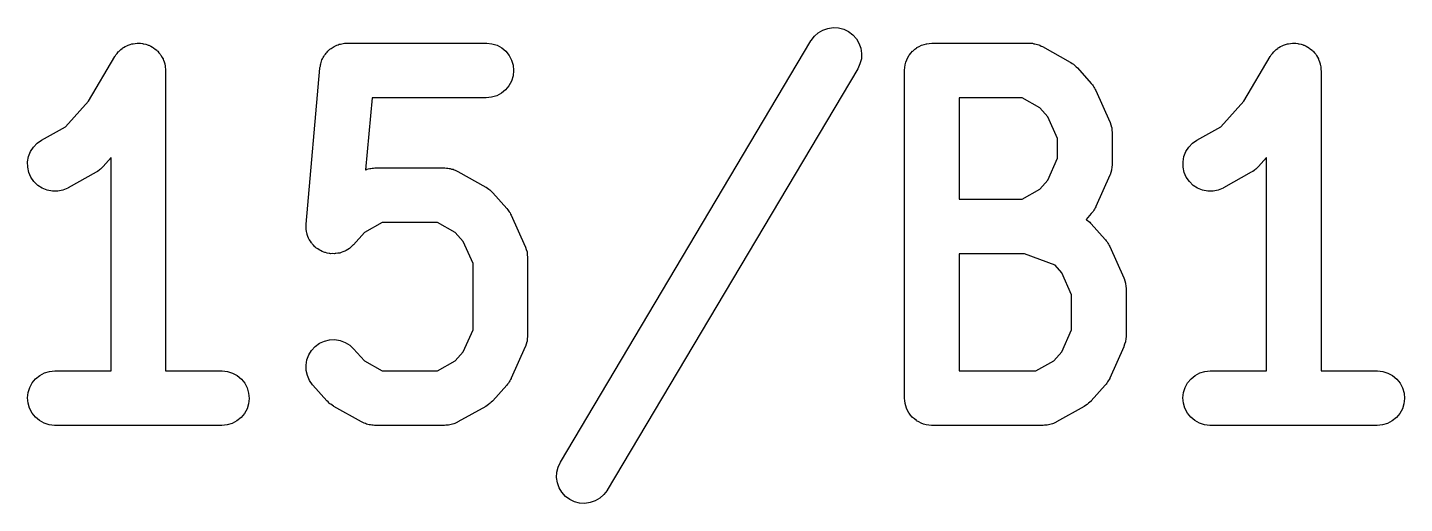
# Model space of a CAD drawing. Header units: millimetres. Extents: x 17 to 402, y -127 to -24.
# Drawn here: x 30.952 to 34.108, y -51.674 to -50.585 of the extents above; entities that cross this region are included whole.
import ezdxf

# ---------------------------------------------------------------- set-up
doc = ezdxf.new("R2010")
doc.units = ezdxf.units.MM
doc.header["$LTSCALE"] = 25.4
doc.layers.add('BLACK', color=7, linetype='CONTINUOUS')

msp = doc.modelspace()

# ---------------------------------------------------------------- linework, layer by layer
at = {"layer": 'BLACK', "linetype": 'Continuous'}
for p, q in [((32.7751, -50.5907), (32.7868, -50.5866)), ((32.7868, -50.5866), (32.7988, -50.5849)), ((32.7988, -50.5849), (32.811, -50.5856)), ((32.811, -50.5856), (32.8229, -50.5887)), ((32.8229, -50.5887), (32.8338, -50.5938)), ((31.1945, -50.6217), (31.1991, -50.6212)), ((31.1991, -50.6212), (31.2036, -50.6207)), ((31.2036, -50.6207), (31.2052, -50.6207)), ((31.2052, -50.6207), (31.2067, -50.6204)), ((31.2067, -50.6204), (31.2113, -50.6209)), ((31.2113, -50.6209), (31.2158, -50.6212)), ((31.2158, -50.6212), (31.2174, -50.6217)), ((31.6725, -50.6217), (31.6756, -50.6214)), ((31.6756, -50.6214), (31.6786, -50.6209)), ((31.6786, -50.6209), (31.6817, -50.6209)), ((31.6817, -50.6209), (31.6847, -50.6204)), ((31.6847, -50.6204), (32.0037, -50.6204)), ((32.0037, -50.6204), (32.0048, -50.6204)), ((32.0048, -50.6204), (32.0167, -50.6219)), ((32.1734, -51.5795), (32.7477, -50.6153)), ((32.7477, -50.6153), (32.7482, -50.6146)), ((32.7482, -50.6146), (32.7556, -50.6049)), ((32.7556, -50.6049), (32.7647, -50.5968)), ((32.7647, -50.5968), (32.7751, -50.5907)), ((32.8338, -50.5938), (32.8435, -50.6011)), ((32.8435, -50.6011), (32.8519, -50.6103)), ((32.8519, -50.6103), (32.8579, -50.6207)), ((32.8579, -50.6207), (32.862, -50.6321)), ((33.0131, -50.6217), (33.019, -50.6212)), ((33.019, -50.6212), (33.0248, -50.6204)), ((33.0248, -50.6204), (33.2481, -50.6204)), ((33.2481, -50.6204), (33.2489, -50.6204)), ((33.2489, -50.6204), (33.2522, -50.6209)), ((33.2522, -50.6209), (33.2555, -50.6209)), ((33.2555, -50.6209), (33.2583, -50.6217)), ((33.8427, -50.6217), (33.847, -50.6212)), ((33.847, -50.6212), (33.8516, -50.6207)), ((33.8516, -50.6207), (33.8531, -50.6207)), ((33.8531, -50.6207), (33.8546, -50.6204)), ((33.8546, -50.6204), (33.8592, -50.6209)), ((33.8592, -50.6209), (33.8638, -50.6212)), ((33.8638, -50.6212), (33.8653, -50.6217)), ((31.0919, -50.753), (31.1526, -50.6512)), ((31.1526, -50.6512), (31.1528, -50.6504)), ((31.1528, -50.6504), (31.1539, -50.6491)), ((31.1539, -50.6491), (31.1546, -50.6476)), ((31.1546, -50.6476), (31.1577, -50.6443)), ((31.1577, -50.6443), (31.1602, -50.6405)), ((31.1602, -50.6405), (31.1615, -50.6395)), ((31.1615, -50.6395), (31.1625, -50.6385)), ((31.1625, -50.6385), (31.1661, -50.6354)), ((31.1661, -50.6354), (31.1694, -50.6324)), ((31.1694, -50.6324), (31.1709, -50.6316)), ((31.1709, -50.6316), (31.1719, -50.6308)), ((31.1719, -50.6308), (31.176, -50.6285)), ((31.176, -50.6285), (31.18, -50.6263)), ((31.18, -50.6263), (31.1813, -50.6258)), ((31.1813, -50.6258), (31.1828, -50.625)), ((31.1828, -50.625), (31.1871, -50.6237)), ((31.1871, -50.6237), (31.1915, -50.6222)), ((31.1915, -50.6222), (31.193, -50.6222)), ((31.193, -50.6222), (31.1945, -50.6217)), ((31.2174, -50.6217), (31.2189, -50.6217)), ((31.2189, -50.6217), (31.2232, -50.6232)), ((31.2232, -50.6232), (31.2275, -50.6242)), ((31.2275, -50.6242), (31.229, -50.625)), ((31.229, -50.625), (31.2303, -50.6255)), ((31.2303, -50.6255), (31.2344, -50.6275)), ((31.2344, -50.6275), (31.2384, -50.6296)), ((31.2384, -50.6296), (31.2397, -50.6306)), ((31.2397, -50.6306), (31.2412, -50.6313)), ((31.2412, -50.6313), (31.2448, -50.6341)), ((31.2448, -50.6341), (31.2484, -50.6369)), ((31.2484, -50.6369), (31.2494, -50.6379)), ((31.2494, -50.6379), (31.2506, -50.639)), ((31.2506, -50.639), (31.2534, -50.6425)), ((31.2534, -50.6425), (31.2565, -50.6458)), ((31.2565, -50.6458), (31.2572, -50.6473)), ((31.2572, -50.6473), (31.2583, -50.6484)), ((31.2583, -50.6484), (31.2603, -50.6524)), ((31.2603, -50.6524), (31.2628, -50.6565)), ((31.6299, -50.6534), (31.6314, -50.6509)), ((31.6314, -50.6509), (31.6329, -50.6481)), ((31.6329, -50.6481), (31.6349, -50.6458)), ((31.6349, -50.6458), (31.6365, -50.6433)), ((31.6365, -50.6433), (31.6387, -50.641)), ((31.6387, -50.641), (31.6408, -50.6387)), ((31.6408, -50.6387), (31.6431, -50.6367)), ((31.6431, -50.6367), (31.6451, -50.6346)), ((31.6451, -50.6346), (31.6479, -50.6329)), ((31.6479, -50.6329), (31.6502, -50.6311)), ((31.6502, -50.6311), (31.6527, -50.6296)), ((31.6527, -50.6296), (31.6553, -50.6278)), ((31.6553, -50.6278), (31.6583, -50.6268)), ((31.6583, -50.6268), (31.6608, -50.6252)), ((31.6608, -50.6252), (31.6639, -50.6245)), ((31.6639, -50.6245), (31.6667, -50.6232)), ((31.6667, -50.6232), (31.6697, -50.6227)), ((31.6697, -50.6227), (31.6725, -50.6217)), ((32.0167, -50.6219), (32.0284, -50.6255)), ((32.0284, -50.6255), (32.0391, -50.6313)), ((32.0391, -50.6313), (32.0485, -50.6392)), ((32.0485, -50.6392), (32.0561, -50.6489)), ((32.0561, -50.6489), (32.0617, -50.6595)), ((32.862, -50.6321), (32.8638, -50.6443)), ((32.8638, -50.6443), (32.8633, -50.6565)), ((32.9702, -50.6532), (32.973, -50.6481)), ((32.973, -50.6479), (32.9733, -50.6476)), ((32.973, -50.6481), (32.973, -50.6479)), ((32.9733, -50.6476), (32.9771, -50.6433)), ((32.9771, -50.6433), (32.9806, -50.6387)), ((32.9806, -50.6387), (32.9809, -50.6385)), ((32.9809, -50.6385), (32.9811, -50.6385)), ((32.9811, -50.6385), (32.9857, -50.6346)), ((32.9857, -50.6346), (32.9903, -50.6311)), ((32.9903, -50.6311), (32.9903, -50.6308)), ((32.9903, -50.6308), (32.9905, -50.6308)), ((32.9905, -50.6308), (32.9959, -50.628)), ((32.9959, -50.628), (33.001, -50.6252)), ((33.001, -50.6252), (33.0012, -50.6252)), ((33.0012, -50.6252), (33.0015, -50.625)), ((33.0015, -50.625), (33.007, -50.6235)), ((33.007, -50.6235), (33.0126, -50.6217)), ((33.0126, -50.6217), (33.0129, -50.6217)), ((33.0129, -50.6217), (33.0131, -50.6217)), ((33.2583, -50.6217), (33.261, -50.6219)), ((33.261, -50.6219), (33.2643, -50.623)), ((33.2643, -50.623), (33.2674, -50.6237)), ((33.2674, -50.6237), (33.2699, -50.6247)), ((33.2699, -50.6247), (33.2727, -50.6255)), ((33.2727, -50.6255), (33.2755, -50.6273)), ((33.2755, -50.6273), (33.2786, -50.6285)), ((33.2786, -50.6285), (33.3423, -50.6641)), ((33.7398, -50.753), (33.8005, -50.6512)), ((33.8005, -50.6512), (33.801, -50.6504)), ((33.801, -50.6504), (33.8021, -50.6491)), ((33.8021, -50.6491), (33.8028, -50.6476)), ((33.8028, -50.6476), (33.8056, -50.6443)), ((33.8056, -50.6443), (33.8084, -50.6405)), ((33.8084, -50.6405), (33.8097, -50.6395)), ((33.8097, -50.6395), (33.8104, -50.6385)), ((33.8104, -50.6385), (33.8143, -50.6354)), ((33.8143, -50.6354), (33.8176, -50.6326)), ((33.8176, -50.6326), (33.8188, -50.6316)), ((33.8188, -50.6316), (33.8201, -50.6308)), ((33.8201, -50.6308), (33.8242, -50.6285)), ((33.8242, -50.6285), (33.828, -50.6263)), ((33.828, -50.6263), (33.8295, -50.6258)), ((33.8295, -50.6258), (33.8308, -50.625)), ((33.8308, -50.625), (33.8353, -50.6237)), ((33.8353, -50.6237), (33.8397, -50.6222)), ((33.8397, -50.6222), (33.8412, -50.6222)), ((33.8412, -50.6222), (33.8427, -50.6217)), ((33.8653, -50.6217), (33.8668, -50.6217)), ((33.8668, -50.6217), (33.8712, -50.6232)), ((33.8712, -50.6232), (33.8757, -50.6242)), ((33.8757, -50.6242), (33.877, -50.625)), ((33.877, -50.625), (33.8785, -50.6255)), ((33.8785, -50.6255), (33.8826, -50.6275)), ((33.8826, -50.6275), (33.8866, -50.6296)), ((33.8866, -50.6296), (33.8879, -50.6306)), ((33.8879, -50.6306), (33.8892, -50.6313)), ((33.8892, -50.6313), (33.8927, -50.6341)), ((33.8927, -50.6341), (33.8963, -50.6369)), ((33.8963, -50.6369), (33.8976, -50.6379)), ((33.8976, -50.6379), (33.8986, -50.639)), ((33.8986, -50.639), (33.9016, -50.6425)), ((33.9016, -50.6425), (33.9047, -50.6458)), ((33.9047, -50.6458), (33.9054, -50.6473)), ((33.9054, -50.6473), (33.9065, -50.6484)), ((33.9065, -50.6484), (33.9085, -50.6524)), ((33.9085, -50.6524), (33.9108, -50.6565)), ((31.2628, -50.6565), (31.2633, -50.6578)), ((31.2633, -50.6578), (31.2641, -50.6593)), ((31.2641, -50.6593), (31.2654, -50.6636)), ((31.2654, -50.6636), (31.2669, -50.6679)), ((31.2669, -50.6679), (31.2671, -50.6694)), ((31.2671, -50.6694), (31.2674, -50.671)), ((31.2674, -50.671), (31.2679, -50.6755)), ((31.2679, -50.6755), (31.2687, -50.6799)), ((31.2687, -50.6799), (31.2687, -50.6814)), ((31.2687, -50.6814), (31.2687, -50.6832)), ((31.2687, -50.6832), (31.2687, -51.3705)), ((31.5907, -51.0347), (31.6225, -50.6776)), ((31.6225, -50.6766), (31.6233, -50.6735)), ((31.6225, -50.6776), (31.6225, -50.6766)), ((31.6233, -50.6735), (31.6235, -50.6705)), ((31.6235, -50.6705), (31.6245, -50.6677)), ((31.6245, -50.6677), (31.625, -50.6646)), ((31.625, -50.6646), (31.6263, -50.6618)), ((31.6263, -50.6618), (31.6271, -50.6588)), ((31.6271, -50.6588), (31.6286, -50.6562)), ((31.6286, -50.6562), (31.6299, -50.6534)), ((32.0617, -50.6595), (32.0652, -50.6712)), ((32.0662, -50.6834), (32.065, -50.6956)), ((32.0652, -50.6712), (32.0662, -50.6834)), ((32.8552, -50.6794), (32.2809, -51.6435)), ((32.8602, -50.6682), (32.8552, -50.6794)), ((32.8633, -50.6565), (32.8602, -50.6682)), ((32.9623, -50.6821), (32.9629, -50.6763)), ((32.9623, -50.6827), (32.9623, -50.6821)), ((32.9623, -50.6832), (32.9623, -50.6827)), ((32.9623, -50.6827), (32.9623, -50.6827)), ((32.9623, -50.6827), (32.9623, -50.6827)), ((32.9623, -51.433), (32.9623, -50.6832)), ((32.9629, -50.6763), (32.9636, -50.6705)), ((32.9636, -50.67), (32.9654, -50.6644)), ((32.9636, -50.6702), (32.9636, -50.67)), ((32.9636, -50.6705), (32.9636, -50.6702)), ((32.9654, -50.6644), (32.9672, -50.6588)), ((32.9672, -50.6588), (32.9672, -50.6585)), ((32.9672, -50.6585), (32.9674, -50.6585)), ((32.9674, -50.6585), (32.9702, -50.6532)), ((33.3423, -50.6641), (33.3431, -50.6646)), ((33.3431, -50.6646), (33.3464, -50.6669)), ((33.3464, -50.6669), (33.3494, -50.6689)), ((33.3494, -50.6689), (33.3512, -50.6705)), ((33.3512, -50.6705), (33.353, -50.6717)), ((33.353, -50.6717), (33.3558, -50.6745)), ((33.3558, -50.6745), (33.3586, -50.6771)), ((33.3586, -50.6771), (33.3903, -50.7129)), ((33.9108, -50.6565), (33.9113, -50.6578)), ((33.9113, -50.6578), (33.912, -50.6593)), ((33.912, -50.6593), (33.9133, -50.6636)), ((33.9133, -50.6636), (33.9148, -50.6679)), ((33.9148, -50.6679), (33.9151, -50.6694)), ((33.9151, -50.6694), (33.9156, -50.671)), ((33.9156, -50.671), (33.9161, -50.6755)), ((33.9161, -50.6755), (33.9166, -50.6799)), ((33.9166, -50.6799), (33.9166, -50.6814)), ((33.9166, -50.6814), (33.9169, -50.6832)), ((33.9169, -50.6832), (33.9169, -51.3705)), ((32.0614, -50.7073), (32.0556, -50.718)), ((32.065, -50.6956), (32.0614, -50.7073)), ((33.3903, -50.7129), (33.3911, -50.7134)), ((33.3911, -50.7134), (33.3929, -50.7159)), ((33.3929, -50.7159), (33.3949, -50.7185)), ((31.7419, -50.7456), (31.7271, -50.9102)), ((32.0037, -50.7456), (31.7419, -50.7456)), ((32.0159, -50.7444), (32.0037, -50.7456)), ((32.0276, -50.7408), (32.0159, -50.7444)), ((32.0383, -50.735), (32.0276, -50.7408)), ((32.0479, -50.7274), (32.0383, -50.735)), ((32.0556, -50.718), (32.0479, -50.7274)), ((33.0873, -50.7456), (33.0873, -50.9778)), ((33.2318, -50.7456), (33.0873, -50.7456)), ((33.2722, -50.7683), (33.2318, -50.7456)), ((33.3949, -50.7185), (33.3964, -50.721)), ((33.3964, -50.721), (33.398, -50.7235)), ((33.398, -50.7235), (33.3992, -50.7263)), ((33.3992, -50.7263), (33.401, -50.7289)), ((33.401, -50.7289), (33.4327, -50.8005)), ((31.0391, -50.8122), (31.0919, -50.753)), ((33.2908, -50.7888), (33.2722, -50.7683)), ((33.687, -50.8122), (33.7398, -50.753)), ((33.3131, -50.8391), (33.2908, -50.7888)), ((33.4327, -50.8005), (33.4333, -50.8013)), ((33.4333, -50.8013), (33.4333, -50.8018)), ((33.4333, -50.8018), (33.4335, -50.802)), ((33.4335, -50.802), (33.435, -50.8074)), ((33.435, -50.8074), (33.4368, -50.8127)), ((30.9842, -50.8427), (31.0391, -50.8122)), ((33.3131, -50.8841), (33.3131, -50.8391)), ((33.4368, -50.8127), (33.4368, -50.8132)), ((33.4368, -50.8132), (33.4371, -50.8137)), ((33.4371, -50.8137), (33.4376, -50.8193)), ((33.4376, -50.8193), (33.4383, -50.8249)), ((33.4383, -50.8249), (33.4381, -50.8254)), ((33.4381, -50.8254), (33.4383, -50.8259)), ((33.4383, -50.8259), (33.4383, -50.8973)), ((33.6324, -50.8427), (33.687, -50.8122)), ((30.9547, -50.88), (30.959, -50.8688)), ((30.959, -50.8688), (30.9656, -50.8584)), ((30.9656, -50.8584), (30.9743, -50.8498)), ((30.9743, -50.8498), (30.9842, -50.8427)), ((33.6027, -50.88), (33.6072, -50.8688)), ((33.6072, -50.8688), (33.6139, -50.8584)), ((33.6139, -50.8584), (33.6222, -50.8498)), ((33.6222, -50.8498), (33.6324, -50.8427)), ((30.9524, -50.8922), (30.9547, -50.88)), ((30.9527, -50.9044), (30.9524, -50.8922)), ((30.9552, -50.9163), (30.9527, -50.9044)), ((31.1247, -50.9039), (31.1219, -50.9064)), ((31.1252, -50.9031), (31.1247, -50.9039)), ((31.1437, -50.8826), (31.1252, -50.9031)), ((31.1437, -51.3705), (31.1437, -50.8826)), ((33.2908, -50.9344), (33.3131, -50.8841)), ((33.4376, -50.9046), (33.4368, -50.9102)), ((33.4381, -50.8991), (33.4376, -50.9046)), ((33.4383, -50.8983), (33.4381, -50.8986)), ((33.4381, -50.8986), (33.4381, -50.8991)), ((33.4383, -50.8973), (33.4383, -50.8983)), ((33.6006, -50.8922), (33.6027, -50.88)), ((33.6006, -50.9044), (33.6006, -50.8922)), ((33.6032, -50.9163), (33.6006, -50.9044)), ((33.7726, -50.9039), (33.7698, -50.9064)), ((33.7734, -50.9031), (33.7726, -50.9039)), ((33.7919, -50.8826), (33.7734, -50.9031)), ((33.7919, -51.3705), (33.7919, -50.8826)), ((30.9601, -50.9275), (30.9552, -50.9163)), ((30.9669, -50.9374), (30.9601, -50.9275)), ((31.1092, -50.9161), (31.0454, -50.9519)), ((31.1122, -50.914), (31.1092, -50.9161)), ((31.1155, -50.912), (31.1122, -50.914)), ((31.1173, -50.9105), (31.1155, -50.912)), ((31.1191, -50.9092), (31.1173, -50.9105)), ((31.1219, -50.9064), (31.1191, -50.9092)), ((31.7271, -50.9102), (31.7274, -50.9102)), ((31.7274, -50.9102), (31.7302, -50.909)), ((31.7302, -50.909), (31.7332, -50.9085)), ((31.7332, -50.9085), (31.7365, -50.9074)), ((31.7365, -50.9074), (31.7393, -50.9072)), ((31.7393, -50.9072), (31.7421, -50.9067)), ((31.7421, -50.9067), (31.7454, -50.9067)), ((31.7454, -50.9067), (31.7485, -50.9062)), ((31.7485, -50.9062), (31.908, -50.9062)), ((31.908, -50.9062), (31.909, -50.9062)), ((31.909, -50.9062), (31.9123, -50.9067)), ((31.9123, -50.9067), (31.9156, -50.9067)), ((31.9156, -50.9067), (31.9184, -50.9072)), ((31.9184, -50.9072), (31.9212, -50.9077)), ((31.9212, -50.9077), (31.9242, -50.9087)), ((31.9242, -50.9087), (31.9275, -50.9092)), ((31.9275, -50.9092), (31.9301, -50.9105)), ((31.9301, -50.9105), (31.9326, -50.9113)), ((31.9326, -50.9113), (31.9357, -50.9128)), ((31.9357, -50.9128), (31.9387, -50.9143)), ((31.9387, -50.9143), (32.0025, -50.9499)), ((33.2722, -50.9549), (33.2908, -50.9344)), ((33.4327, -50.9229), (33.401, -50.9943)), ((33.433, -50.9224), (33.4327, -50.9229)), ((33.4333, -50.9219), (33.433, -50.9224)), ((33.4348, -50.9166), (33.4333, -50.9219)), ((33.4366, -50.9113), (33.4348, -50.9166)), ((33.4368, -50.9107), (33.4366, -50.9113)), ((33.4368, -50.9102), (33.4368, -50.9107)), ((33.608, -50.9275), (33.6032, -50.9163)), ((33.6151, -50.9374), (33.608, -50.9275)), ((33.7571, -50.9161), (33.6934, -50.9519)), ((33.7604, -50.914), (33.7571, -50.9161)), ((33.7637, -50.912), (33.7604, -50.914)), ((33.7652, -50.9105), (33.7637, -50.912)), ((33.7673, -50.9092), (33.7652, -50.9105)), ((33.7698, -50.9064), (33.7673, -50.9092)), ((30.9756, -50.946), (30.9669, -50.9374)), ((30.986, -50.9527), (30.9756, -50.946)), ((30.9971, -50.9572), (30.986, -50.9527)), ((31.0091, -50.9595), (30.9971, -50.9572)), ((31.0213, -50.9595), (31.0091, -50.9595)), ((31.0332, -50.957), (31.0213, -50.9595)), ((31.0446, -50.9524), (31.0332, -50.957)), ((31.0454, -50.9519), (31.0446, -50.9524)), ((32.0025, -50.9499), (32.0032, -50.9504)), ((32.0032, -50.9504), (32.0063, -50.9527)), ((32.0063, -50.9527), (32.0096, -50.9547)), ((32.0096, -50.9547), (32.0114, -50.9562)), ((32.0114, -50.9562), (32.0131, -50.9575)), ((32.0131, -50.9575), (32.0157, -50.9603)), ((32.0157, -50.9603), (32.0185, -50.9628)), ((32.0185, -50.9628), (32.0505, -50.9986)), ((33.2318, -50.9778), (33.2722, -50.9549)), ((33.6238, -50.946), (33.6151, -50.9374)), ((33.6339, -50.9527), (33.6238, -50.946)), ((33.6453, -50.9572), (33.6339, -50.9527)), ((33.6573, -50.9595), (33.6453, -50.9572)), ((33.6695, -50.9595), (33.6573, -50.9595)), ((33.6814, -50.957), (33.6695, -50.9595)), ((33.6926, -50.9524), (33.6814, -50.957)), ((33.6934, -50.9519), (33.6926, -50.9524)), ((32.0505, -50.9986), (32.051, -50.9991)), ((32.051, -50.9991), (32.0528, -51.0017)), ((33.0873, -50.9778), (33.2318, -50.9778)), ((33.399, -50.9976), (33.3977, -51.0007)), ((33.4005, -50.9951), (33.399, -50.9976)), ((33.401, -50.9943), (33.4005, -50.9951)), ((31.765, -51.0311), (31.7243, -51.054)), ((31.8917, -51.0311), (31.765, -51.0311)), ((31.9324, -51.054), (31.8917, -51.0311)), ((32.0528, -51.0017), (32.0548, -51.0042)), ((32.0548, -51.0042), (32.0563, -51.0068)), ((32.0563, -51.0068), (32.0581, -51.009)), ((32.0581, -51.009), (32.0594, -51.0121)), ((32.0594, -51.0121), (32.0609, -51.0146)), ((32.0609, -51.0146), (32.0929, -51.086)), ((33.3903, -51.0103), (33.3784, -51.024)), ((33.3784, -51.024), (33.3794, -51.0248)), ((33.3794, -51.0248), (33.3814, -51.0261)), ((33.3814, -51.0261), (33.3842, -51.0283)), ((33.3842, -51.0283), (33.387, -51.0306)), ((33.387, -51.0306), (33.3886, -51.0327)), ((33.3924, -51.0078), (33.3903, -51.0103)), ((33.3944, -51.0055), (33.3924, -51.0078)), ((33.3959, -51.0029), (33.3944, -51.0055)), ((33.3977, -51.0007), (33.3959, -51.0029)), ((31.5905, -51.0436), (31.5907, -51.039)), ((31.5907, -51.0451), (31.5905, -51.0436)), ((31.5907, -51.039), (31.5907, -51.0347)), ((31.5907, -51.0469), (31.5907, -51.0451)), ((31.5915, -51.0512), (31.5907, -51.0469)), ((31.5923, -51.0555), (31.5915, -51.0512)), ((31.5928, -51.057), (31.5923, -51.0555)), ((31.5933, -51.0588), (31.5928, -51.057)), ((31.5948, -51.0629), (31.5933, -51.0588)), ((31.5963, -51.067), (31.5948, -51.0629)), ((31.7243, -51.054), (31.6995, -51.0819)), ((31.9507, -51.0746), (31.9324, -51.054)), ((33.3886, -51.0327), (33.3903, -51.0342)), ((33.3903, -51.0342), (33.4223, -51.07)), ((31.5973, -51.0685), (31.5963, -51.067)), ((31.5979, -51.07), (31.5973, -51.0685)), ((31.6004, -51.0736), (31.5979, -51.07)), ((31.6027, -51.0774), (31.6004, -51.0736)), ((31.604, -51.0786), (31.6027, -51.0774)), ((31.6047, -51.0802), (31.604, -51.0786)), ((31.608, -51.0832), (31.6047, -51.0802)), ((31.6108, -51.0865), (31.608, -51.0832)), ((31.6123, -51.0875), (31.6108, -51.0865)), ((31.6133, -51.0888), (31.6123, -51.0875)), ((31.6172, -51.0911), (31.6133, -51.0888)), ((31.6207, -51.0939), (31.6172, -51.0911)), ((31.6222, -51.0944), (31.6207, -51.0939)), ((31.6235, -51.0954), (31.6222, -51.0944)), ((31.686, -51.0929), (31.6822, -51.0954)), ((31.6898, -51.0906), (31.686, -51.0929)), ((31.6911, -51.0896), (31.6898, -51.0906)), ((31.6923, -51.0885), (31.6911, -51.0896)), ((31.6956, -51.0855), (31.6923, -51.0885)), ((31.6989, -51.0824), (31.6956, -51.0855)), ((31.6995, -51.0819), (31.6989, -51.0824)), ((31.9733, -51.1249), (31.9507, -51.0746)), ((32.0929, -51.086), (32.0932, -51.087)), ((32.0932, -51.087), (32.0934, -51.0873)), ((32.0934, -51.0873), (32.0934, -51.0878)), ((32.0934, -51.0878), (32.0952, -51.0931)), ((32.0952, -51.0931), (32.097, -51.0985)), ((33.4223, -51.07), (33.4228, -51.0705)), ((33.4228, -51.0705), (33.4246, -51.0731)), ((33.4246, -51.0731), (33.4267, -51.0756)), ((33.4267, -51.0756), (33.4282, -51.0781)), ((33.4282, -51.0781), (33.43, -51.0807)), ((33.43, -51.0807), (33.4312, -51.0835)), ((33.4312, -51.0835), (33.4327, -51.086)), ((33.4327, -51.086), (33.4648, -51.1576)), ((31.6278, -51.0972), (31.6235, -51.0954)), ((31.6316, -51.099), (31.6278, -51.0972)), ((31.6334, -51.0995), (31.6316, -51.099)), ((31.6349, -51.1), (31.6334, -51.0995)), ((31.6393, -51.101), (31.6349, -51.1)), ((31.6436, -51.102), (31.6393, -51.101)), ((31.6454, -51.102), (31.6436, -51.102)), ((31.6469, -51.1025), (31.6454, -51.102)), ((31.6512, -51.1023), (31.6469, -51.1025)), ((31.6558, -51.1025), (31.6512, -51.1023)), ((31.6573, -51.1023), (31.6558, -51.1025)), ((31.6591, -51.1023), (31.6573, -51.1023)), ((31.6634, -51.1015), (31.6591, -51.1023)), ((31.6677, -51.101), (31.6634, -51.1015)), ((31.6695, -51.1002), (31.6677, -51.101)), ((31.671, -51.1), (31.6695, -51.1002)), ((31.6751, -51.0982), (31.671, -51.1)), ((31.6794, -51.0969), (31.6751, -51.0982)), ((31.6807, -51.0959), (31.6794, -51.0969)), ((31.6822, -51.0954), (31.6807, -51.0959)), ((31.9733, -51.2768), (31.9733, -51.1249)), ((32.097, -51.0985), (32.097, -51.099)), ((32.097, -51.099), (32.097, -51.0995)), ((32.097, -51.0995), (32.0975, -51.1051)), ((32.0975, -51.1051), (32.0982, -51.1106)), ((32.0982, -51.1106), (32.0982, -51.1112)), ((32.0982, -51.1112), (32.0982, -51.1117)), ((32.0982, -51.1117), (32.0982, -51.2902)), ((33.0873, -51.1028), (33.0873, -51.3705)), ((33.2369, -51.1028), (33.0873, -51.1028)), ((33.3075, -51.1289), (33.2369, -51.1028)), ((33.3225, -51.1459), (33.3075, -51.1289)), ((33.3451, -51.1962), (33.3225, -51.1459)), ((33.4648, -51.1576), (33.465, -51.1584)), ((33.465, -51.1584), (33.4653, -51.1589)), ((33.4653, -51.1589), (33.4655, -51.1592)), ((33.4655, -51.1592), (33.467, -51.1645)), ((33.467, -51.1645), (33.4688, -51.1701)), ((33.4688, -51.1701), (33.4688, -51.1703)), ((33.4688, -51.1703), (33.4688, -51.1708)), ((33.4688, -51.1708), (33.4696, -51.1764)), ((33.4696, -51.1764), (33.4701, -51.182)), ((33.4701, -51.182), (33.4701, -51.1825)), ((33.4701, -51.1825), (33.4701, -51.183)), ((33.4701, -51.183), (33.4701, -51.2902)), ((33.3451, -51.2768), (33.3451, -51.1962)), ((31.9507, -51.3273), (31.9733, -51.2768)), ((33.3225, -51.3273), (33.3451, -51.2768)), ((31.6032, -51.3237), (31.6116, -51.3146)), ((31.6116, -51.3146), (31.6215, -51.3075)), ((31.6215, -51.3075), (31.6327, -51.3024)), ((31.6327, -51.3024), (31.6443, -51.2996)), ((31.6443, -51.2996), (31.6565, -51.2991)), ((31.6565, -51.2991), (31.6687, -51.3011)), ((31.6687, -51.3011), (31.6802, -51.3055)), ((31.6802, -51.3055), (31.6906, -51.3118)), ((31.6906, -51.3118), (31.6995, -51.3199)), ((32.0929, -51.3156), (32.0609, -51.387)), ((32.0932, -51.3149), (32.0929, -51.3151)), ((32.0929, -51.3151), (32.0929, -51.3156)), ((32.0949, -51.3095), (32.0932, -51.3149)), ((32.0967, -51.3042), (32.0949, -51.3095)), ((32.097, -51.3032), (32.0967, -51.3037)), ((32.0967, -51.3037), (32.0967, -51.3042)), ((32.0975, -51.2976), (32.097, -51.3032)), ((32.0982, -51.292), (32.0975, -51.2976)), ((32.0982, -51.2902), (32.0982, -51.291)), ((32.0982, -51.291), (32.0982, -51.2915)), ((32.0982, -51.2915), (32.0982, -51.292)), ((33.4648, -51.3156), (33.4327, -51.387)), ((33.465, -51.3149), (33.4648, -51.3151)), ((33.4648, -51.3151), (33.4648, -51.3156)), ((33.4668, -51.3095), (33.465, -51.3149)), ((33.4686, -51.3042), (33.4668, -51.3095)), ((33.4688, -51.3032), (33.4686, -51.3037)), ((33.4686, -51.3037), (33.4686, -51.3042)), ((33.4693, -51.2976), (33.4688, -51.3032)), ((33.4701, -51.292), (33.4693, -51.2976)), ((33.4701, -51.2902), (33.4701, -51.291)), ((33.4701, -51.291), (33.4701, -51.2915)), ((33.4701, -51.2915), (33.4701, -51.292)), ((31.5905, -51.3575), (31.5925, -51.3453)), ((31.5925, -51.3453), (31.5968, -51.3339)), ((31.5968, -51.3339), (31.6032, -51.3237)), ((31.6995, -51.3199), (31.7243, -51.3479)), ((31.9324, -51.3479), (31.9507, -51.3273)), ((33.3042, -51.3479), (33.3225, -51.3273)), ((30.9801, -51.3809), (30.991, -51.3753)), ((30.991, -51.3753), (31.0027, -51.3718)), ((31.0027, -51.3718), (31.0147, -51.3705)), ((31.0147, -51.3705), (31.1437, -51.3705)), ((31.2687, -51.3705), (31.3977, -51.3705)), ((31.3977, -51.3705), (31.3985, -51.3705)), ((31.3985, -51.3705), (31.4107, -51.372)), ((31.4107, -51.372), (31.4223, -51.3756)), ((31.4223, -51.3756), (31.433, -51.3814)), ((31.591, -51.3697), (31.5905, -51.3575)), ((31.5935, -51.3814), (31.591, -51.3697)), ((31.7243, -51.3479), (31.765, -51.3705)), ((31.765, -51.3705), (31.8917, -51.3705)), ((31.8917, -51.3705), (31.9324, -51.3479)), ((33.0873, -51.3705), (33.2636, -51.3705)), ((33.2636, -51.3705), (33.3042, -51.3479)), ((33.6283, -51.3809), (33.639, -51.3753)), ((33.639, -51.3753), (33.6507, -51.3718)), ((33.6507, -51.3718), (33.6629, -51.3705)), ((33.6629, -51.3705), (33.7919, -51.3705)), ((33.9169, -51.3705), (34.0457, -51.3705)), ((34.0457, -51.3705), (34.0467, -51.3705)), ((34.0467, -51.3705), (34.0586, -51.372)), ((34.0586, -51.372), (34.0703, -51.3756)), ((34.0703, -51.3756), (34.081, -51.3814)), ((30.9535, -51.4205), (30.9573, -51.4088)), ((30.9573, -51.4088), (30.9629, -51.3982)), ((30.9629, -51.3982), (30.9707, -51.3888)), ((30.9707, -51.3888), (30.9801, -51.3809)), ((31.433, -51.3814), (31.4424, -51.3893)), ((31.4424, -51.3893), (31.45, -51.3989)), ((31.45, -51.3989), (31.4556, -51.4096)), ((31.4556, -51.4096), (31.4589, -51.4213)), ((31.5986, -51.3926), (31.5935, -51.3814)), ((31.6057, -51.4025), (31.5986, -51.3926)), ((31.6062, -51.4033), (31.6057, -51.4025)), ((31.6382, -51.4391), (31.6062, -51.4033)), ((32.0505, -51.4033), (32.0185, -51.4391)), ((32.0523, -51.4007), (32.0505, -51.4033)), ((32.0543, -51.3984), (32.0523, -51.4007)), ((32.0558, -51.3959), (32.0543, -51.3984)), ((32.0576, -51.3933), (32.0558, -51.3959)), ((32.0589, -51.3905), (32.0576, -51.3933)), ((32.0606, -51.388), (32.0589, -51.3905)), ((32.0609, -51.387), (32.0606, -51.388)), ((33.4223, -51.4033), (33.3903, -51.4391)), ((33.4241, -51.4007), (33.4223, -51.4033)), ((33.4261, -51.3984), (33.4241, -51.4007)), ((33.4277, -51.3959), (33.4261, -51.3984)), ((33.4294, -51.3933), (33.4277, -51.3959)), ((33.431, -51.3905), (33.4294, -51.3933)), ((33.4325, -51.388), (33.431, -51.3905)), ((33.4327, -51.387), (33.4325, -51.388)), ((33.6017, -51.4205), (33.6052, -51.4088)), ((33.6052, -51.4088), (33.6111, -51.3982)), ((33.6111, -51.3982), (33.6189, -51.3888)), ((33.6189, -51.3888), (33.6283, -51.3809)), ((34.081, -51.3814), (34.0904, -51.3893)), ((34.0904, -51.3893), (34.098, -51.3989)), ((34.098, -51.3989), (34.1036, -51.4096)), ((34.1036, -51.4096), (34.1071, -51.4213)), ((30.9522, -51.4327), (30.9535, -51.4205)), ((30.9535, -51.4447), (30.9522, -51.4327)), ((31.4589, -51.4213), (31.4602, -51.4335)), ((31.4602, -51.4335), (31.4589, -51.4457)), ((31.641, -51.4416), (31.6382, -51.4391)), ((31.6436, -51.4444), (31.641, -51.4416)), ((32.018, -51.4396), (32.0152, -51.4421)), ((32.0185, -51.4391), (32.018, -51.4396)), ((32.9629, -51.4391), (32.9623, -51.433)), ((32.9634, -51.4447), (32.9629, -51.4391)), ((33.3898, -51.4396), (33.387, -51.4421)), ((33.3903, -51.4391), (33.3898, -51.4396)), ((33.6004, -51.4327), (33.6017, -51.4205)), ((33.6014, -51.4447), (33.6004, -51.4327)), ((34.1081, -51.4335), (34.1069, -51.4457)), ((34.1071, -51.4213), (34.1081, -51.4335)), ((30.9568, -51.4563), (30.9535, -51.4447)), ((30.9626, -51.4673), (30.9568, -51.4563)), ((30.9702, -51.4767), (30.9626, -51.4673)), ((31.4495, -51.468), (31.4416, -51.4774)), ((31.4554, -51.4574), (31.4495, -51.468)), ((31.4589, -51.4457), (31.4554, -51.4574)), ((31.6454, -51.4457), (31.6436, -51.4444)), ((31.6471, -51.4472), (31.6454, -51.4457)), ((31.6504, -51.4492), (31.6471, -51.4472)), ((31.6535, -51.4515), (31.6504, -51.4492)), ((31.6542, -51.4518), (31.6535, -51.4515)), ((31.718, -51.4876), (31.6542, -51.4518)), ((32.0025, -51.4518), (31.9387, -51.4876)), ((32.0055, -51.4497), (32.0025, -51.4518)), ((32.0088, -51.4477), (32.0055, -51.4497)), ((32.0106, -51.4462), (32.0088, -51.4477)), ((32.0124, -51.4449), (32.0106, -51.4462)), ((32.0152, -51.4421), (32.0124, -51.4449)), ((32.9634, -51.4449), (32.9634, -51.4447)), ((32.9634, -51.4452), (32.9634, -51.4449)), ((32.9651, -51.4507), (32.9634, -51.4452)), ((32.9669, -51.4563), (32.9651, -51.4507)), ((32.9669, -51.4566), (32.9669, -51.4563)), ((32.9669, -51.4568), (32.9669, -51.4566)), ((32.9697, -51.4619), (32.9669, -51.4568)), ((32.9725, -51.4673), (32.9697, -51.4619)), ((32.9725, -51.4675), (32.9725, -51.4673)), ((32.9728, -51.4675), (32.9725, -51.4675)), ((32.9763, -51.4721), (32.9728, -51.4675)), ((32.9801, -51.4767), (32.9763, -51.4721)), ((33.3743, -51.4518), (33.3106, -51.4876)), ((33.3774, -51.4497), (33.3743, -51.4518)), ((33.3807, -51.4477), (33.3774, -51.4497)), ((33.3825, -51.4462), (33.3807, -51.4477)), ((33.3842, -51.4449), (33.3825, -51.4462)), ((33.387, -51.4421), (33.3842, -51.4449)), ((33.605, -51.4563), (33.6014, -51.4447)), ((33.6106, -51.4673), (33.605, -51.4563)), ((33.6182, -51.4767), (33.6106, -51.4673)), ((34.0975, -51.468), (34.0898, -51.4774)), ((34.1033, -51.4574), (34.0975, -51.468)), ((34.1069, -51.4457), (34.1033, -51.4574)), ((30.9794, -51.4845), (30.9702, -51.4767)), ((30.99, -51.4904), (30.9794, -51.4845)), ((31.0017, -51.4942), (30.99, -51.4904)), ((31.0139, -51.4955), (31.0017, -51.4942)), ((31.0147, -51.4955), (31.0139, -51.4955)), ((31.3977, -51.4955), (31.0147, -51.4955)), ((31.4099, -51.4944), (31.3977, -51.4955)), ((31.4213, -51.4909), (31.4099, -51.4944)), ((31.4322, -51.485), (31.4213, -51.4909)), ((31.4416, -51.4774), (31.4322, -51.485)), ((31.721, -51.4888), (31.718, -51.4876)), ((31.7238, -51.4904), (31.721, -51.4888)), ((31.7266, -51.4914), (31.7238, -51.4904)), ((31.7292, -51.4924), (31.7266, -51.4914)), ((31.7325, -51.4932), (31.7292, -51.4924)), ((31.7355, -51.4942), (31.7325, -51.4932)), ((31.7383, -51.4944), (31.7355, -51.4942)), ((31.7411, -51.4952), (31.7383, -51.4944)), ((31.7444, -51.4952), (31.7411, -51.4952)), ((31.7477, -51.4955), (31.7444, -51.4952)), ((31.7485, -51.4955), (31.7477, -51.4955)), ((31.908, -51.4955), (31.7485, -51.4955)), ((31.9113, -51.4952), (31.908, -51.4955)), ((31.9146, -51.4952), (31.9113, -51.4952)), ((31.9174, -51.4947), (31.9146, -51.4952)), ((31.9202, -51.4944), (31.9174, -51.4947)), ((31.9235, -51.4934), (31.9202, -51.4944)), ((31.9265, -51.4927), (31.9235, -51.4934)), ((31.9293, -51.4916), (31.9265, -51.4927)), ((31.9319, -51.4909), (31.9293, -51.4916)), ((31.9349, -51.4894), (31.9319, -51.4909)), ((31.938, -51.4881), (31.9349, -51.4894)), ((31.9387, -51.4876), (31.938, -51.4881)), ((32.9804, -51.4769), (32.9801, -51.4767)), ((32.9804, -51.4772), (32.9804, -51.4769)), ((32.9849, -51.4807), (32.9804, -51.4772)), ((32.9895, -51.4845), (32.9849, -51.4807)), ((32.9898, -51.4848), (32.9895, -51.4845)), ((32.9951, -51.4876), (32.9898, -51.4848)), ((32.9898, -51.4848), (32.9898, -51.4848)), ((33.0002, -51.4904), (32.9951, -51.4876)), ((33.0004, -51.4906), (33.0002, -51.4904)), ((33.006, -51.4924), (33.0004, -51.4906)), ((33.0004, -51.4906), (33.0004, -51.4906)), ((33.0119, -51.4942), (33.006, -51.4924)), ((33.0121, -51.4942), (33.0119, -51.4942)), ((33.0119, -51.4942), (33.0119, -51.4942)), ((33.018, -51.4949), (33.0121, -51.4942)), ((33.0238, -51.4955), (33.018, -51.4949)), ((33.0243, -51.4955), (33.0238, -51.4955)), ((33.0248, -51.4955), (33.0243, -51.4955)), ((33.0243, -51.4955), (33.0243, -51.4955)), ((33.0243, -51.4955), (33.0243, -51.4955)), ((33.2801, -51.4955), (33.0248, -51.4955)), ((33.2834, -51.4952), (33.2801, -51.4955)), ((33.2867, -51.4952), (33.2834, -51.4952)), ((33.2892, -51.4947), (33.2867, -51.4952)), ((33.292, -51.4944), (33.2892, -51.4947)), ((33.2953, -51.4934), (33.292, -51.4944)), ((33.2986, -51.4927), (33.2953, -51.4934)), ((33.3012, -51.4916), (33.2986, -51.4927)), ((33.3037, -51.4909), (33.3012, -51.4916)), ((33.3068, -51.4894), (33.3037, -51.4909)), ((33.3098, -51.4881), (33.3068, -51.4894)), ((33.3106, -51.4876), (33.3098, -51.4881)), ((33.6276, -51.4845), (33.6182, -51.4767)), ((33.6382, -51.4904), (33.6276, -51.4845)), ((33.6499, -51.4942), (33.6382, -51.4904)), ((33.6621, -51.4955), (33.6499, -51.4942)), ((33.6629, -51.4955), (33.6621, -51.4955)), ((34.0457, -51.4955), (33.6629, -51.4955)), ((34.0578, -51.4944), (34.0457, -51.4955)), ((34.0695, -51.4909), (34.0578, -51.4944)), ((34.0802, -51.485), (34.0695, -51.4909)), ((34.0898, -51.4774), (34.0802, -51.485)), ((32.1653, -51.6024), (32.1683, -51.5907)), ((32.1683, -51.5907), (32.1734, -51.5795)), ((32.1648, -51.6146), (32.1653, -51.6024)), ((32.1666, -51.6268), (32.1648, -51.6146)), ((32.1706, -51.6382), (32.1666, -51.6268)), ((32.177, -51.6486), (32.1706, -51.6382)), ((32.1851, -51.6578), (32.177, -51.6486)), ((32.1948, -51.6651), (32.1851, -51.6578)), ((32.2638, -51.6621), (32.2534, -51.6684)), ((32.273, -51.6539), (32.2638, -51.6621)), ((32.2804, -51.6443), (32.273, -51.6539)), ((32.2809, -51.6435), (32.2804, -51.6443)), ((32.2057, -51.6705), (32.1948, -51.6651)), ((32.2176, -51.6733), (32.2057, -51.6705)), ((32.2298, -51.674), (32.2176, -51.6733)), ((32.242, -51.6722), (32.2298, -51.674)), ((32.2534, -51.6684), (32.242, -51.6722))]:
    msp.add_line(p, q, dxfattribs=at)

doc.saveas('drawing.dxf')
